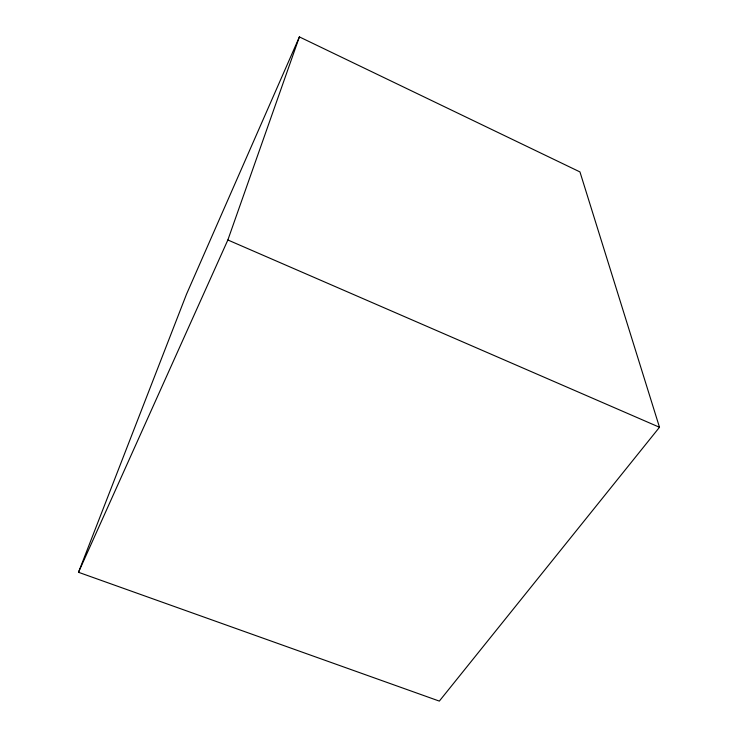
<?xml version="1.0" encoding="UTF-8"?>
<svg xmlns="http://www.w3.org/2000/svg" width="738" height="738" viewBox="0 0 738 738"><rect width="100%" height="100%" fill="white"/><g stroke="black" fill="none" stroke-linecap="round" stroke-linejoin="round"><path stroke-width="1.11" d="M78.505 572.291L227.857 239.979L299.397 36.9L579.957 171.926L659.495 427.265L439.331 701.1L78.505 572.291L186.483 294.277L299.397 36.9M227.857 239.979L659.495 427.265"/></g></svg>
